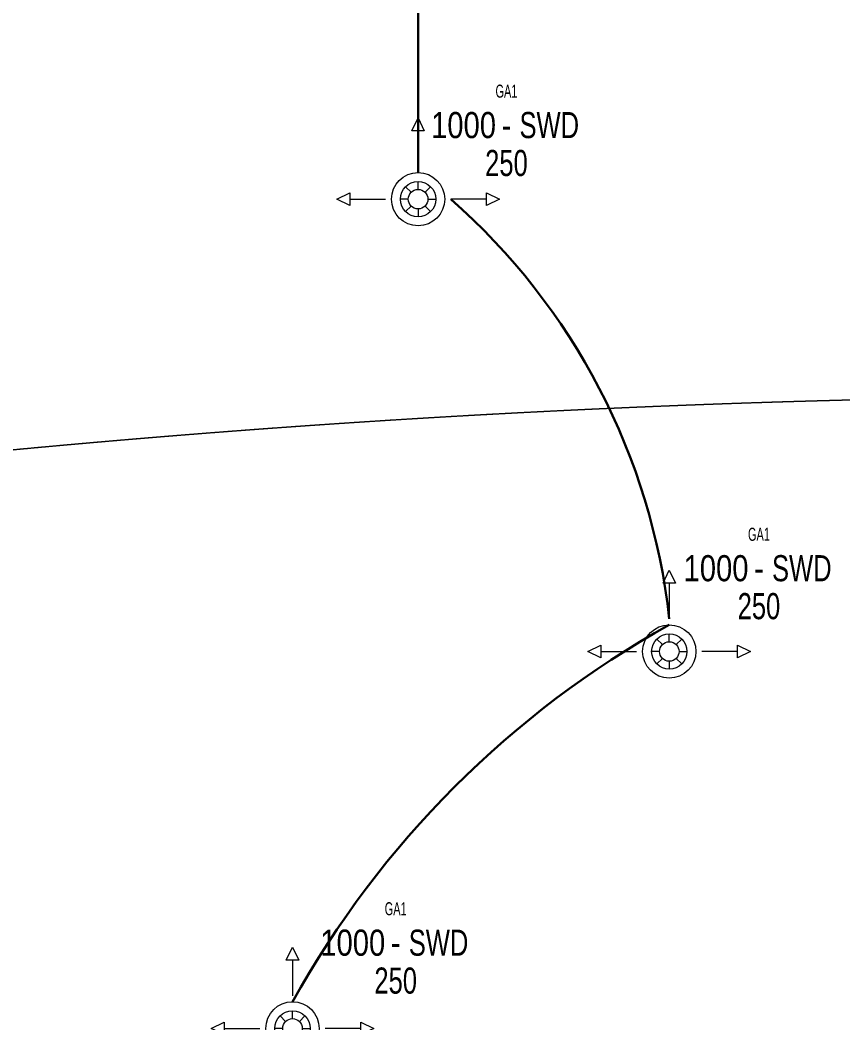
# Model space of a CAD drawing. Extents: x -1457 to 23780, y -2071 to 4205.
# Drawn here: x 16051.9 to 16461.4, y 1551 to 2049.8 of the extents above; entities that cross this region are included whole.
import ezdxf
from ezdxf.enums import TextEntityAlignment as Align

# ---------------------------------------------------------------- set-up
doc = ezdxf.new("R2010")
doc.units = 0
doc.header["$MEASUREMENT"] = 0
doc.linetypes.add('HIDDEN', pattern=[0.375, 0.25, -0.125])
doc.layers.get('0').update_dxf_attribs({"color": 9, "lineweight": 9})
for name, color, linetype, lineweight in [('-M-HV-MNF-KOD', 241, 'Continuous', 9), ('-M-HV-MNF-OLCU', 241, 'Continuous', 9), ('-M-HVAC-S-MNF2B', 141, 'Continuous', 9), ('-M-HVAC-S-MNFTXT', 61, 'Continuous', 9), ('E-KABLO', 7, 'Continuous', 30), ('M-TEFRIS2-015', 129, 'Continuous', 9)]:
    doc.layers.add(name, color=color, linetype=linetype, lineweight=lineweight)
doc.layers.add('-M-HV-MNF-TIP', color=168, linetype='Continuous', lineweight=9, plot=False)
doc.styles.add('Arial', font='arial.ttf', dxfattribs={"height": 2.5})
doc.styles.add('DEBI-BLOCK', font='arial.ttf', dxfattribs={"width": 0.8})

# ---------------------------------------------------------------- blocks, each defined once
blk = doc.blocks.new('2D-NZ1-265')
for p, q in [((-3.44, 3.44), (-6.2, 6.2)), ((0, 4.87), (0, 8.77)), ((3.44, 3.44), (6.2, 6.2)), ((-4.87, 0), (-8.77, 0)), ((-3.44, -3.44), (-6.2, -6.2)), ((0, -4.87), (0, -8.77)), ((3.44, -3.44), (6.2, -6.2)), ((4.87, 0), (8.77, 0))]:
    blk.add_line(p, q)
for points in [[(-0.01, 34.02), (-3.08, 34.02), (0, 40.49), (3.08, 34.02), (0, 34.02), (0, 16.25)], [(-34.02, -0.01), (-34.02, -3.08), (-40.49, 0), (-34.02, 3.08), (-34.02, 0), (-16.25, 0)], [(0.01, -34.02), (3.08, -34.02), (0, -40.49), (-3.08, -34.02), (0, -34.02), (0, -16.25)]]:
    blk.add_lwpolyline(points)
for radius in [13.25, 8.77, 4.87]:
    blk.add_circle((0, 0), radius)
at = {"layer": '-M-HV-MNF-TIP', "style": 'DEBI-BLOCK', "width": 0.8, "flags": 9}
for tag, p in [('X', (-3.36, -0.2)), ('Y', (-0.75, -0.2)), ('BLNAME', (-0.58, 1.16)), ('Z', (2.04, -0.2)), ('DEBI', (-3.36, -1.7))]:
    blk.add_attdef(tag, p, '', height=1, dxfattribs=at)
blk.add_attdef('KOT', text='', height=1, dxfattribs=at).set_placement((-0.81, 1.16), align=Align.RIGHT)
blk = doc.blocks.new('DEBI110')
at = {"layer": '-M-HV-MNF-KOD', "style": 'Arial', "width": 0.8, "flags": 9}
blk.add_attdef('ID', text='', height=0.3, dxfattribs=at).set_placement((0, 0), align=Align.MIDDLE)
at = {"layer": '-M-HV-MNF-KOD', "color": 241, "style": 'Arial', "width": 0.8, "flags": 9}
blk.add_attdef('KOD', text='', height=1, dxfattribs=at).set_placement((-1.249, -2.817), align=Align.TOP_LEFT)
at = {"layer": '-M-HV-MNF-OLCU', "color": 241, "style": 'Arial', "width": 0.7, "flags": 8}
blk.add_attdef('OLCU', text='', height=1, dxfattribs=at).set_placement((0, -1.751), align=Align.TOP_CENTER)
at = {"layer": '-M-HV-MNF-OLCU', "color": 85, "style": 'Arial', "width": 0.7, "flags": 8}
blk.add_attdef('TEKRAR', text='', height=1, dxfattribs=at).set_placement((0, -2.911), align=Align.TOP_CENTER)
at = {"layer": '-M-HV-MNF-TIP', "style": 'DEBI-BLOCK', "width": 0.6, "flags": 8}
blk.add_attdef('GRUP', text='', height=0.5, dxfattribs=at).set_placement((0, 0.098), align=Align.BOTTOM_CENTER)
at = {"style": 'Arial', "width": 0.8, "flags": 8}
blk.add_attdef('DEBI', text='', height=1, dxfattribs=at).set_placement((-0.4, -0.3), align=Align.TOP_RIGHT)
blk.add_attdef('DUM', text='', height=1, dxfattribs=at).set_placement((0, -0.3), align=Align.TOP_CENTER)
at = {"style": 'Arial', "width": 0.7, "flags": 8}
blk.add_attdef('TIP', text='', height=1, dxfattribs=at).set_placement((0.5, -0.3), align=Align.TOP_LEFT)

msp = doc.modelspace()

# ---------------------------------------------------------------- linework, layer by layer
at = {"layer": 'E-KABLO', "color": 6}
msp.add_line((16250, 1974), (16250, 2177.9), dxfattribs=at)
for centre, radius, start, end in [((16051.62, 1716.23), 325.36, 6.3115, 48.7238), ((16609.13, 1327.37), 482.27, 119.0432, 150.9568)]:
    msp.add_arc(centre, radius, start, end, dxfattribs=at)
at = {"layer": 'M-TEFRIS2-015', "linetype": 'HIDDEN', "lineweight": 0}
for points in [[(13074.5, 1250.48, -0.146575), (16650.5, 2301.36, -0.146575)], [(13074.5, 1209.1, -0.147553), (16652.5, 2266.71)], [(13055.87, 1124.03, -0.149972), (16650.5, 2206.09)], [(13124.69, 1100.45), (13117.7, 1111.05, -0.146397), (16605.5, 2161.14), (16605.5, 2148.44, 0.146396), (13124.69, 1100.45, 3.321415)], [(16671.49, 2158.03, 0.152192), (13054.42, 1065.28, 0.152192)], [(15933.76, 2044.81), (15957.63, 1826.73, -0.029535), (16671.45, 1862.43, 61.560749)]]:
    msp.add_lwpolyline(points, format="xyb", dxfattribs=at)
for centre, radius, start, end in [((16616.87, -4193.95), 6467.02, 89.702043, 123.213414), ((16616.39, -4192.32), 6055, 89.485085, 125.548699)]:
    msp.add_arc(centre, radius, start, end, dxfattribs=at)

# ---------------------------------------------------------------- block references
at = {"layer": '-M-HVAC-S-MNF2B', "rotation": 270}
for p in [(16250, 1960.75), (16375, 1735.75), (16187.5, 1548.25)]:
    msp.add_blockref('2D-NZ1-265', p, dxfattribs=at)
at = {"layer": '-M-HVAC-S-MNFTXT', "xscale": 13, "yscale": 13, "zscale": 13}
for p in [(16293.97, 2008.01), (16419.62, 1787.57), (16238.85, 1601.3)]:
    msp.add_blockref('DEBI110', p, dxfattribs=at).add_auto_attribs({'DEBI': '1000', 'TIP': 'SWD', 'OLCU': '250', 'GRUP': 'GA1', 'DUM': '-'})

doc.saveas('drawing.dxf')
